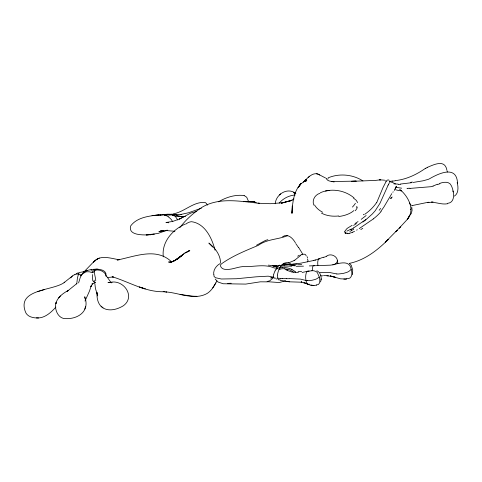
<?xml version="1.0" encoding="UTF-8"?>
<svg xmlns="http://www.w3.org/2000/svg" width="482" height="482" viewBox="0 0 482 482"><rect width="100%" height="100%" fill="white"/><g stroke="black" fill="none" stroke-linecap="round" stroke-linejoin="round"><path stroke-width="0.72" d="M106.064 276.337L105.901 274.879A3.808 3.585 6.4 0 0 105.835 274.686C103.919 271.053 99.003 269.185 95.105 270.263A3.507 3.296 7.3 0 0 94.556 270.547A1.422 1.289 20.3 0 0 94.291 270.715L93.466 272.065A2.042 1.777 -21.4 0 1 93.171 272.583L92.791 272.722A1.145 1.054 -22.1 0 1 92.297 272.667C91.948 269.643 95.478 268.733 97.834 269.209A17.442 15.84 26 0 1 100.593 269.643C103.088 270.083 106.793 272.065 105.618 275.132M320.524 281.994C321.663 279.132 321.307 275.674 319.638 273.089M412.212 209.598L411.387 213.387L409.055 216.249M292.387 209.501L291.972 213.231C292.429 202.151 294.147 185.558 305.889 180.75L303.491 181.75L306.317 180.575L304.293 181.28L305.19 180.497L303.54 182.015L306.293 179.328L304.136 181.515C307.871 177.466 313.734 170.971 319.729 174.93L318.554 174.357L325.657 178.075M291.972 213.231L292.231 205.965M396.493 186.191L395.457 188.402M454.375 196.12C458.834 193.342 458.304 186.739 457.183 182.431M321.175 278.807L321.12 279.608M76.879 283.518L67.058 291.447L68.607 290.315C61.835 293.689 54.243 299.906 55.683 308.39C56.37 312.704 58.967 317.307 63.461 318.457C76.433 320.072 90.495 312.234 84.748 296.761L85.079 298.87M78.602 282.922L80.199 277.704A57.045 24.124 83.5 0 1 81 275.909M326.682 256.02C333.755 251.345 343.051 262.238 332.803 264.937M76.74 283.994L77.433 277.993A36.258 15.641 82.7 0 1 78.006 275.873L78.819 273.276L79.578 272.457L83.609 271.746L87.097 270.48L83.187 272.667L81 275.909M275.192 203.759C276.005 194.126 287.597 186.98 295.785 193.439M105.775 273.264L105.835 274.686M84.778 309.143L85.561 306.359M352.444 274.77L352.728 269.938L351.264 265.401M214.05 274.842L213.888 276.126L215.376 277.704L221.292 279L236.529 278.741L256.165 276.825L268.167 276.168L273.589 277.162L274.517 278.247A19.955 6.127 83.4 0 0 275.445 278.03M85.001 301.057L89.483 291.068L91.273 285.645L90.773 286.73L92.743 283.705M278.964 269.402L281.289 265.474A35.023 9.279 83.7 0 1 281.518 265.214L282.271 264.504A26.167 6.935 83.5 0 1 283.03 264.028M216.84 280.928C214.532 285.543 211.875 290.309 207.477 293.249C194.836 300.798 179.033 292.779 165.85 291.941L166.501 292.044L163.175 291.616L164.591 291.718C145.847 292.484 129.435 282.012 112.107 276.704L113.451 277.005L107.257 277.505M389.968 181.684L389.781 182.033M376.635 202.802L383.057 187.444L386.311 181.093M275.029 270.908L276.981 267.709M387.896 185.697L380.027 203.205L375.231 210.73L372.188 214.116L366.929 218.804L353.571 227.968M388.522 184.449L389.462 182.654M356.945 206.362L356.355 207.393M395.493 188.317L394.294 190.456M394.981 189.233L396.361 186.395L396.005 186.468M212.695 287.923L215.888 282.874M299.491 185.63L301.045 183.431L298.858 186.534M391.782 193.662L384.04 206.778L380.888 211.291M179.804 227.727C185.944 219.503 193.83 212.556 202.452 207.025C219.798 196.993 240.934 201.482 259.671 203.326L258.027 203.235L270.438 203.705L282.91 202.729L292.14 200.247L281.271 203.241L291.273 200.44L290.339 200.91L294.02 198.909M392.824 192.288L393.228 191.782M279.247 203.079C283.169 198.355 289.122 195.421 295.237 194.975M277.65 266.871L279.626 265.214L280.795 265.498M307.365 261.883L308.07 260.521L307.408 258.888M349.522 263.341C364.802 260.166 377.454 250.242 388.263 239.452L385.232 242.319L400.319 226.98L399.259 228.143C401.868 225.215 404.597 222.401 407.2 219.473C415.689 209.827 408.109 196.114 399.668 189.263M60.425 295.942L58.593 297.912M309.311 265.907L330.327 265.166A29.896 19.539 27.4 0 0 331.875 264.925C338.484 263.702 349.932 259.129 351.167 269.48L348.908 271.366A8.061 3.585 -13.7 0 1 346.853 272.372L343.256 273.427L338.478 273.993A9.634 3.392 -12.8 0 1 336.822 273.951M160.066 215.201C163.217 214.773 169.2 213.478 171.333 214.635M397.12 230.462L395.867 231.776L397.288 230.288M84.916 270.89L93.08 262.419L95.972 260.021L93.466 262.124C100.087 254.068 111.065 258.593 119.578 259.786M55.888 307.088C50.978 312.559 44.374 318.674 36.409 317.897M273.36 277.801L269.679 280.849L267.106 281.506M280.675 193.866L279.548 194.951M309.336 284.151L308.215 284.458L303.961 282.482L308.679 284.494M311.631 270.727L313.824 270.764L315.975 271.487A4.139 2.886 56 0 1 317.433 272.788L319.253 277.036L317.277 278.482A6.844 3.013 -16.6 0 1 315.035 279.488L311.92 280.289L307.703 280.596M366.151 215.532L361.205 219.346M373.309 218.955L359.192 228.613M308.125 177.472L309.679 176.243M72.396 276.005L64.094 282.615L64.745 282.169C53.755 291.001 17.37 288.507 25.148 311.107C26.757 316.957 33.372 318.15 38.59 317.945M186.359 252.664L186.974 252.188M294.797 260.129L300.322 255.725M219.931 263.684C216.081 265.859 213.074 270.125 213.755 274.692M358.054 221.569L355.011 223.57M326.591 178.762C327.23 181.359 331.821 181.334 334.122 181.979M188.094 251.351L189.818 250.574L184.654 253.195L178.683 258.075L183.63 253.954L174.647 260.611L178.792 257.84C179.714 258.792 163.537 265.383 174.104 260.876L170.273 262.377L174.418 260.696L178.846 257.888C175.677 259.533 172.514 262.985 168.58 262.021C171.393 262.172 171.008 262.063 171.375 262.19M297.689 256.213L299.256 255.249M187.618 251.743L189.04 250.935L186.504 252.11M184.883 253.05L186.203 252.267M352.137 225.323L347.612 228.082A12.689 11.574 45.8 0 0 346.498 229.077L344.287 232.083L345.811 232.276A6.061 5.766 22.1 0 0 345.449 232.595L345.19 233.372M357.264 229.751L356.602 230.137M185.166 224.058C172.502 229.673 161.392 242.193 163.326 256.84M256.532 245.23L265.245 240.536M294.104 260.575L288.61 262.853L291.658 264.359M351.637 229.095L350.643 229.649M425.654 168.206C416.647 174.526 406.603 179.364 395.529 180.587M354.547 231.294L352.728 232.216M196.752 211.351L190.842 213.05L179.388 219.093L183.714 216.834M387.094 180.22L388.221 179.9L389.293 180.316M285.537 280.789L279.313 282.548L268.1 281.741M282.572 236.716C287.971 233.119 292.863 238.397 295.388 242.765M277.017 268.751L278.68 267.902A5.447 4.597 18.6 0 1 279.44 267.637L282.187 267.432M166.899 230.263L157.951 233.469L146.233 234.963L154.216 234.192L150.33 234.728L150.77 234.704C145.287 235.029 127.688 236.174 130.652 225.974C136.888 217.37 149.046 215.984 158.825 214.924M301.991 254.797C303.407 253.779 305.793 253.845 306.19 255.9M166.362 230.523L167.272 230.089M320.403 192.716C331.285 187.932 345.01 190.173 353.981 197.873M427.136 167.453C433.625 164.79 444.898 158.861 446.874 170.08M218.346 201.838C226.257 197.295 234.963 194.385 244.163 195.553M410.369 209.495L410.911 209.248A5.627 1.446 -9.3 0 0 411.893 208.573L412.074 207.989L411.495 207.356M76.096 273.68L78.439 272.74M328.122 177.858C339.195 173.134 352.896 174.376 362.934 180.943M323.374 257.183L315.692 260.027M98.611 258.388L99.388 258.063M180.214 218.689L172.695 221.449L165.947 222.503L167.591 222.485M97.834 269.209C91.568 268.179 95.972 277.367 95.743 280.795M437.367 184.208L433.107 186.082M319.982 193.282C315.053 194.626 311.709 200.259 313.854 205.103M201.307 208.206L188.462 212.779L180.973 214.43L181.383 214.339L168.525 214.876M287.7 235.644C278.03 239.59 267.058 239.012 258.298 245.35C245.886 250.574 233.3 255.562 222.202 263.317C218.473 265.01 221.479 268.95 224.377 269.263C230.649 270.348 236.662 267.094 242.856 266.588C253.351 267.179 264.196 263.606 274.198 267.95A8.327 7.296 47.5 0 0 276.397 267.95L276.855 267.884M284.82 263.829L283.753 263.383L284.085 263.274A9.345 8.887 -3.1 0 1 288.628 262.696M283.753 263.383L283.729 263.389A3.736 0.988 83 0 0 283.476 263.594L283.38 263.793A3.296 0.88 82.9 0 1 283.241 263.955M44.109 289.652L37.729 291.61M265.624 240.373L267.835 239.699M162.555 230.655L160.874 231.161L163.705 230.468L158.909 231.607L162.109 230.872L160.379 231.167L167.115 230.619L174.912 231.288M276.011 269.119L276.27 269.04A6.664 5.736 24.5 0 0 277.011 268.745M439.723 183.371C443.663 182.021 449.363 181.015 451.411 185.811C453.893 191.119 455.942 202.434 447.615 203.356M160.783 214.924L167.838 214.839M279.626 265.214L276.65 265.944L272.92 265.859L276.963 265.944L272.583 265.745L276.132 266.046L268.287 265.136M245.133 201.386C248.616 201.94 253.309 200.241 256.285 202.844M243.753 201.711L245.356 201.331M173.008 213.918C184.22 212.134 193.36 201.446 205.025 202.458C206.151 202.982 206.898 204.037 207.441 205.115M244.157 201.669L245.609 201.337L243.537 201.711M313.921 260.449L301.28 263.076L290.309 264.696M94.574 280.253L94.02 280.367M181.328 216.671L180.587 216.406A44.073 36.096 53.3 0 0 179.322 215.99L176.773 215.315A26.215 21.63 54.5 0 0 173.098 214.797L172.423 215.129L175.321 216.394L177.822 220.027M425.949 202.723L412.761 205.453M281.518 265.214L288.591 264.69L294.556 265.859M426.462 202.627L428.968 202.217M271.969 277.716L270.691 277.945L272.619 277.686M279.072 269.179L280.518 268.956M309.076 271.035L302.106 272.444M411.411 182.738L400.277 184.07M413.056 182.467L423.16 180.78L428.191 179.376A17.31 16.629 -12.2 0 0 429.384 178.852C438.692 173.43 456.936 164.742 457.52 183.419M379.274 179.846L380.726 179.798L375.213 180.437L351.498 181.334L356.192 181.13L331.339 181.551M95.183 282.603L95.075 282.621A1.344 1.259 -15.6 0 1 95.207 282.494M325.44 190.993L329.748 190.402M392.631 181.045L389.649 181.413M118.819 259.792L117.174 260.015C134.713 256.671 155.807 247.2 171.17 261.449M289.772 278.602L300.268 279.096A15.84 5.224 -11.9 0 1 301.822 279.421L306.022 280.488C306.227 285.73 312.716 285.772 316.608 285.157M338.816 215.948C332.935 216.635 326.724 215.966 321.458 213.116M427.528 202.687C434.71 201.054 440.355 205.013 447.567 203.753M379.834 179.834L384.624 180.184M431.324 201.952L433.041 201.874M184.919 216.472L175.472 216.532M347.221 233.475L347.402 233.463A14.394 8.519 -0.5 0 0 347.769 233.445M227.679 283.392L231.221 283.265M267.54 281.862L260.364 281.819L245.73 284.091L223.22 283.759L218.129 282.066L215.183 279.102M409.929 188.408L431.035 186.697A15.695 14.478 17.6 0 0 433.095 186.052M303.473 266.154L296.285 266.329M284.573 266.034L291.809 266.203M173.098 214.803L169.658 214.864M326.941 275.945L331.248 276.246L335.339 277.277L330.736 276.108L340.551 278.819L346.287 279.048M343.805 279.09L346.516 279.042M286.537 278.614L282.579 278.602M169.55 214.827L164.043 214.906A45.507 16.406 70 0 1 164.983 215.153L165.121 215.201M316.349 284.94C320.62 285.332 320.132 279.723 319.253 277.036M407.832 188.45L406.983 188.438M318.861 272.444L321.373 272.457A73.632 21.774 -10.2 0 0 322.868 272.444L329.875 272.553L336.81 273.957M298.497 272.685L291.755 272.047L286.663 270.215M398.132 184.082L393.884 183.883M178.135 216.514L185.196 216.659L178.9 216.545L179.28 216.575M192.884 296.219L196.939 296.31M173.02 214.779L172.297 214.761M323.524 275.469L328.429 275.614M320.596 275.794L322.699 275.849M346.552 278.451C351.956 279.801 352.704 273.173 351.167 269.48M249.333 201.386L254.882 201.934M174.894 214.773L175.195 214.791A14.49 11.303 -86.9 0 1 176.093 214.9L177.159 215.237M171.941 214.749L171.568 214.713M401.681 188.185L396.632 187.432M330.266 275.716L330.712 275.752M301.605 282.199L289.634 281.831L280.307 280.355M280.867 278.506L277.656 278.132L278.554 279.849L280.018 279.915A33.168 9.08 82.6 0 0 280.205 279.819M193.071 296.231L180.087 294.472M168.423 222.564L166.658 222.365L168.634 222.805M310.83 285.079L313.939 285.446M285.91 281.361L289.405 281.789M170.827 262.069L171.345 262.154M80.904 275.156L81.277 275.095A0.988 0.735 11.8 0 0 81.5 274.903A11.538 10.821 7 0 1 82.506 273.86L85.657 272.011A6.844 6.423 7.8 0 1 86.76 271.764L89.387 271.806L92.297 272.661M109.287 282.657L107.98 282.356L112.053 282.542L109.51 282.566C123.265 278.5 136.117 296.55 123.368 305.757C110.8 313.439 96.02 311.047 97.009 292.399L97.533 295.376M295.611 193.204L293.857 192.788L295.647 193.246M318.204 174.183L316.566 173.743M244.133 195.547L246.706 197.222L248.712 201.825M301.111 282.066L305.371 283.374M316.909 270.757L318.572 271.794M294.671 192.969L295.532 193.288L293.49 192.342L295.821 193.475M275.987 278.765L276.704 279.09M295.689 265.841L292.387 264.931L285.591 264.329A20.081 17.961 34.9 0 0 282.271 264.504M291.128 269.209L292.146 269.715M174.785 215.213L173.9 214.737A4.398 4.218 20.9 0 0 173.731 214.653M80.289 274.867L78.915 274.186A1.217 0.831 19.1 0 0 78.602 274.144M94.267 282.344L92.749 280.663L92.345 274.559M353.571 198.162L356.282 200.313L357.608 202.603M349.564 263.503L350.016 263.847M286.127 269.878L284.579 268.799L289.7 269.86L293.478 272.071M308.703 271.215L307.956 270.992L307.239 271.396A7.941 2.784 85.8 0 0 305.853 274.722A6.411 2.253 85.8 0 0 305.998 280.512A13.207 4.501 -13.7 0 0 307.673 280.62M409.357 203.03L410.911 204.874M101.1 306.166L103.034 307.884M452.863 190.999L453.213 191.926M111.282 282.91L106.082 275.487M212.616 247.037L208.869 243.061C215.135 247.941 220.503 254.845 220.581 263.13M350.456 264.329L351.01 265.04M298.701 247.567L302.72 254.104M172.737 221.684L171.194 219.388L169.025 217.316A32.33 11.725 70.3 0 0 168.423 216.876M307.106 256.665L307.546 257.78M97.701 295.918L95.406 288.375L94.888 283.814M215.056 250.2C212.032 238.319 205.103 223.509 191.559 221.702A27.516 14.972 -84.9 0 0 185.823 224.112M447.031 170.724L447.356 172.008M337.521 260.593L337.84 263.497M91.182 271.047A44.254 7.128 78.2 0 1 91.249 269.305M94.96 282.145A32.981 5.459 75 0 1 94.05 281.319M95.153 282.729A9.501 8.887 6.9 0 1 91.791 283.988M74.824 274.517A13.653 12.797 8.1 0 1 78.602 274.047M70.788 277.945A15.141 14.159 7.4 0 1 71.74 276.662A6.712 6.278 8.7 0 1 74.867 274.656M87.121 270.547A29.065 26.486 25.6 0 1 95.328 269.227M83.272 272.071A18.967 17.4 27.6 0 1 84.977 271.294M80.807 275.216A2.838 2.314 8.4 0 1 80.235 274.927M326.832 178.997A26.968 2.476 44.9 0 1 326.953 178.376M328.182 178.738A26.968 2.476 44.9 0 1 328.32 178.816M357.319 207.387A21.841 10.706 -6.6 0 1 355.198 210.761M353.884 210.58A19.66 10.194 -6.4 0 1 338.894 216.49M355.391 203.284A25.877 8.64 -26.6 0 1 352.408 207.073M322.693 212.291A26.275 15.484 3.8 0 1 314.571 204.995M390.336 198.705A41.717 4.525 -60.2 0 1 391.282 197.379M391.209 198.494A51.032 11.357 -70.8 0 1 392.173 196.981M381.129 211.496A93.49 66.63 40.1 0 1 373.267 218.912M362.777 228.323A56.653 14.123 -20.4 0 1 360.807 229.565M351.601 230.529A41.301 6.808 -23.8 0 1 349.878 231.444M352.704 232.185A12.707 8.821 1.2 0 1 351.384 232.698A10.966 7.658 1.5 0 1 349.076 233.276M349.179 233.553A12.418 8.302 0.7 0 1 347.823 233.716M347.173 233.101A10.712 7.302 0.3 0 1 346.221 233.125M346.118 233.354A2.892 2.398 0.8 0 1 345.214 233.288M346.901 231.113A13.526 0.922 -26.8 0 1 351.029 229.161M387.95 185.558A38.494 1.054 -66.2 0 1 388.576 184.329M353.655 227.968A36.994 8.188 -23.6 0 1 351.715 229.095M353.806 229.197A21.642 3.946 -24.5 0 1 351.396 230.589M379.183 210.242A57.442 1.536 -52 0 1 380.641 208.435M437.608 184.546A22.07 16.292 -2 0 1 439.921 183.75M410.019 188.251A18.949 5.742 -6 0 1 407.971 188.293M401.717 190.896A24.895 6.634 -5 0 1 395.77 189.806M389.51 181.581A24.636 23.437 9.2 0 1 395.487 183.925M425.702 168.345A29.872 23.793 -41.4 0 1 427.185 167.585M395.288 180.732A28.155 4.706 -15.6 0 1 392.366 181.178M410.634 182.371A31.559 4.693 -7.9 0 1 412.453 182.063M400.367 184.335A28.613 15.183 5.7 0 1 398.186 184.347M412.562 205.651A18.828 3.205 -12.6 0 1 411.285 205.868M385.172 180.931A11.731 11.219 7.2 0 1 386.901 180.991M294.821 260.178A10.767 9.279 -84.1 0 1 294.122 260.623M300.172 255.37A20.599 17.509 -63.1 0 1 301.889 254.448M283.133 263.997A12.803 12.171 -1.5 0 1 289.158 264.281M318.53 259.153A5.308 1.783 85.3 0 1 319.849 259.057M317.915 265.431A5.296 1.783 85.3 0 1 318.542 259.214M315.059 260.069A50.875 34.897 -3.1 0 1 313.872 260.34M315.662 259.967A38.295 26.293 -3 0 1 315.077 260.111M314.662 265.745A5.151 1.765 85.5 0 0 313.312 265.666A5.163 1.771 85.5 0 0 312.499 270.631M280.59 266.305A44.928 39.687 58.7 0 1 284.555 265.907M296.912 264.094A87.838 61.515 -19.6 0 1 292.556 264.046M301.678 264.618A53.08 3 -1.1 0 1 297.653 264.751M282.211 267.534A24.142 19.027 51 0 1 291.152 269.034M292.14 269.745A12.61 10.02 51.5 0 1 295.171 271.661M295.135 271.715A5.218 4.169 51.6 0 1 295.526 272.107M280.524 268.986A22.738 18.925 46 0 1 284.567 268.751M277.596 278.144A3.916 1.072 83.3 0 1 277.584 275.18M282.645 278.56A15.412 3.94 -4.6 0 1 280.946 278.463M286.302 278.698A25.546 2.543 -2.5 0 1 289.459 278.686M277.475 274.921A24.299 6.525 83.6 0 1 279.012 269.601M287.435 270.01A29.161 10.303 -2.7 0 1 286.862 269.697M301.636 271.444A34.734 23.461 38.8 0 1 298.081 271.493M301.334 281.283A34.168 27.805 73.5 0 1 301.822 281.313M323.549 257.46A27.287 22.058 1.3 0 1 326.82 256.334M309.089 271.155A44.706 34.12 -88.5 0 1 311.637 270.8M295.743 243.549A14.014 0.952 56.2 0 1 298.593 247.688M276.945 267.51A67.643 19.708 85.2 0 1 277.62 266.697M273.511 277.132A3.109 0.952 83.9 0 1 273.704 275.017M273.619 274.776A25.197 7.585 84.3 0 1 275.053 271.005M165.127 215.225A40.217 14.532 70.1 0 1 168.423 216.864M179.28 216.557A14.261 13.598 -51.9 0 1 180.268 216.701M172.99 214.659A7.278 0.512 -4.8 0 1 172.586 214.659M171.785 214.641A5.609 0.789 -14 0 1 171.459 214.598M171.369 214.231A6.862 6.579 20.6 0 1 173.749 214.586M170.315 214.376A20.84 4.061 73.1 0 1 171.381 214.255M170.116 214.731A10.417 2.03 73.4 0 1 170.339 214.43M363.705 214.297A69.095 0.669 -56.9 0 1 363.374 214.809M376.478 202.735A81.597 54.954 16.8 0 1 364.621 214.388M365.971 219.659A97.774 38.132 -15 0 1 362.91 222.051M356.535 223.528A41.928 11.815 -20.7 0 1 353.601 225.389M56.237 302.244L55.87 303.726L56.237 302.244M409.567 215.87L407.489 219.093L409.567 215.87M300.352 184.341L298.147 187.691L300.352 184.341M182.823 254.719L178.714 257.876L182.823 254.719M97.78 258.816L96.406 259.69L97.719 258.858M304.648 181.142L304.293 181.28L306.799 180.648L304.648 181.142M306.395 180.708L305.088 180.949L306.395 180.708M154.758 215.309L152.011 215.629L160.614 214.906L154.758 215.309M145.1 288.839L139.485 287.031L145.1 288.839"/></g></svg>
